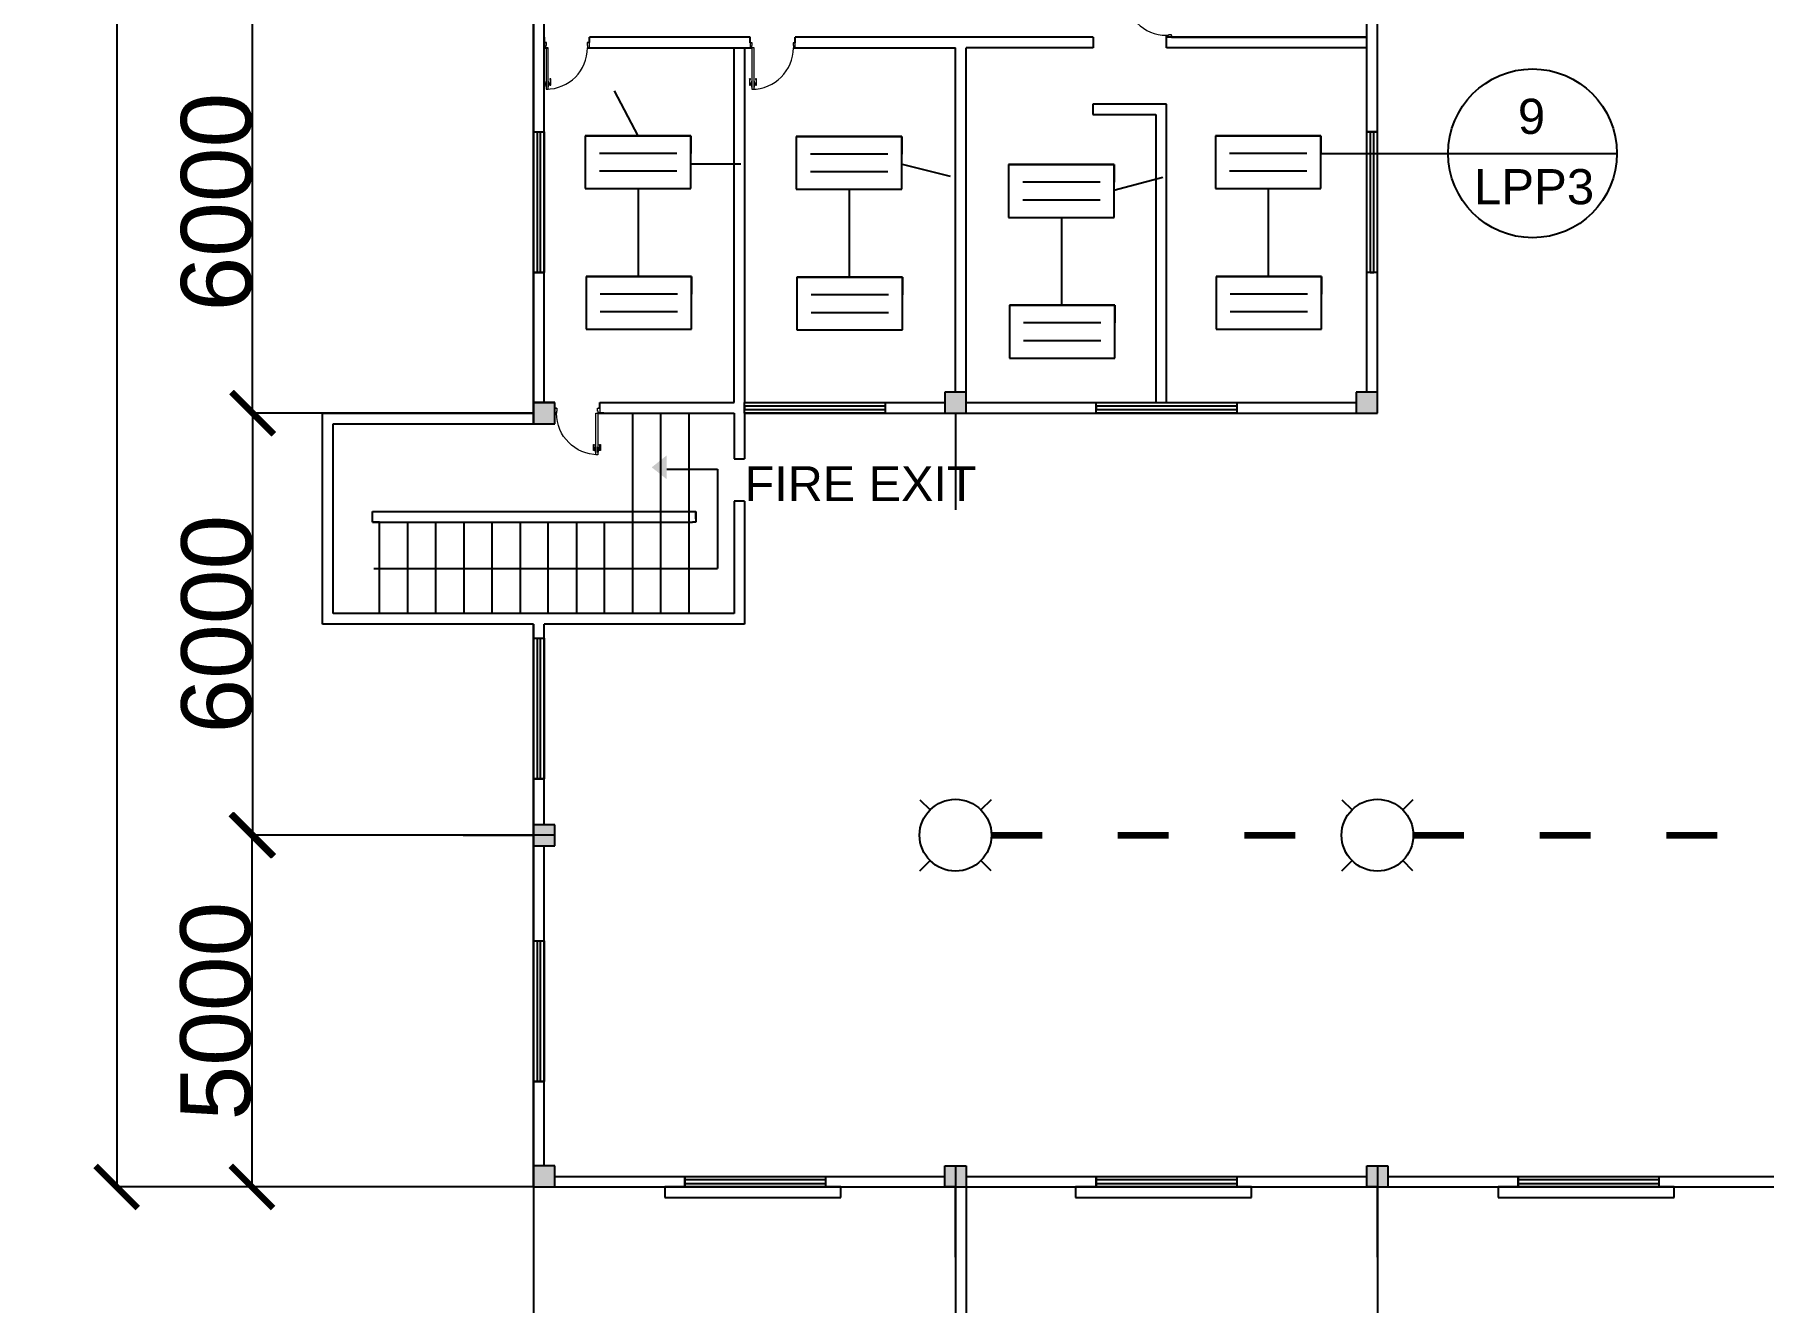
# Model space of a CAD drawing. Header units: millimetres. Extents: x 3339 to 2017737, y 4955 to 2748989.
# Drawn here: x 1443037 to 1467623, y 1661508 to 1679530 of the extents above; entities that cross this region are included whole.
import ezdxf

# ---------------------------------------------------------------- set-up
doc = ezdxf.new("R2010")
doc.units = ezdxf.units.MM
doc.header["$LTSCALE"] = 30
doc.linetypes.add('ACAD_ISO03W100', pattern=[30, 12, -18])
doc.layers.add('A-DETL-GENF', color=92, linetype='Continuous', lineweight=13)
doc.layers.add('A-DOOR', color=31, linetype='Continuous', lineweight=13)
doc.styles.get("Standard").update_dxf_attribs({"font": 'arial.ttf'})
doc.dimstyles.new('ISO-25', dxfattribs={"dimtxt": 1000, "dimasz": 600, "dimexe": 1.25, "dimexo": 0.625, "dimtad": 1, "dimtxsty": 'Standard', "dimblk": 'ARCHTICK', "dimcen": 2.5, "dimclrd": 4, "dimadec": 0, "dimazin": 0, "dimtfac": 1, "dimtmove": 0, "dimatfit": 3, "dimfxl": 1, "dimarcsym": 0})

# ---------------------------------------------------------------- blocks, each defined once
blk = doc.blocks.new('D4')
at = {"layer": 'A-DETL-GENF'}
for p, q in [((-1072, -29), (-1072, -112)), ((-1052, -29), (-1072, -29)), ((-1060, -41), (-1072, -30)), ((-1072, -112), (-1060, -112)), ((-1059, -112), (-1072, -112)), ((-1072, -112), (-1072, -150)), ((-1072, -150), (-1059, -150)), ((-1060, -112), (-1060, -41)), ((-1060, -41), (-1052, -41)), ((-1059, -150), (-1059, -112)), ((-1059, -115), (-1059, -147)), ((-1027, -115), (-1059, -115)), ((-1059, -147), (-1027, -147)), ((-1052, -41), (-1052, -29)), ((-1021, -74), (-1027, -80)), ((-1027, -80), (-1027, -182)), ((-1027, -147), (-1027, -115)), ((-1027, -182), (-1021, -188)), ((-1021, -188), (-1021, -74)), ((-974, -80), (-981, -74)), ((-981, -74), (-981, -188)), ((-981, -188), (-974, -182)), ((-974, -182), (-974, -80)), ((-943, -115), (-974, -115)), ((-974, -115), (-974, -147)), ((-974, -147), (-943, -147)), ((-930, -29), (-949, -29)), ((-949, -29), (-949, -41)), ((-949, -41), (-941, -41)), ((-943, -112), (-943, -150)), ((-930, -112), (-943, -112)), ((-943, -147), (-943, -115)), ((-943, -150), (-930, -150)), ((-941, -41), (-930, -30)), ((-941, -41), (-941, -112)), ((-941, -112), (-930, -112)), ((-930, -112), (-930, -29)), ((-930, -150), (-930, -112))]:
    blk.add_line(p, q, dxfattribs=at)
at = {"layer": 'A-DOOR', "lineweight": 18}
for p, q in [((-1059, 683), (-1024, 683)), ((-1014, 683), (-1059, 683)), ((-1059, 683), (-1059, 583)), ((-1014, 626), (-1014, 683)), ((-169, 683), (-214, 683)), ((-214, 683), (-214, 626)), ((-204, 683), (-169, 683)), ((-169, 583), (-169, 683)), ((-1059, 583), (-1024, 583)), ((-1024, 583), (-1024, 626)), ((-1024, 626), (-1014, 626)), ((-981, 583), (-1021, 583)), ((-1021, 583), (-1021, -231)), ((-981, -231), (-981, 583)), ((-214, 626), (-204, 626)), ((-204, 626), (-204, 583)), ((-204, 583), (-169, 583)), ((-1021, -231), (-981, -231))]:
    blk.add_line(p, q, dxfattribs=at)
at = {"layer": 'A-DOOR'}
blk.add_arc((-1021, 583), 814, 270, 0, dxfattribs=at)
blk = doc.blocks.new('_ArchTick')
at = {"color": 0, "linetype": 'ByBlock', "const_width": 0.15}
blk.add_lwpolyline([(-0.5, -0.5), (0.5, 0.5)], dxfattribs=at)
blk = doc.blocks.new('*D379')
at = {"color": 0, "lineweight": -2, "transparency": 16777216}
for p, q in [((1450133, 1732949), (1444204, 1732949)), ((1450133, 1663149), (1444204, 1663149))]:
    blk.add_line(p, q, dxfattribs=at)
at = {"color": 4, "lineweight": -2, "transparency": 16777216}
blk.add_line((1444205, 1732949), (1444205, 1663149), dxfattribs=at)
at = {"layer": 'Defpoints', "color": 0, "transparency": 16777216}
for p in [(1450134, 1732949), (1444205, 1663149), (1450134, 1663149)]:
    blk.add_point(p, dxfattribs=at)
at = {"color": 4, "lineweight": -2, "transparency": 16777216, "xscale": 600, "yscale": 600, "zscale": 600}
for p, rotation in [((1444205, 1732949), 90), ((1444205, 1663149), 270)]:
    blk.add_blockref('_ArchTick', p, dxfattribs=dict(at, rotation=rotation))
at = {"color": 0, "transparency": 16777216, "insert": (1443694, 1698049), "char_height": 1000, "attachment_point": 5, "rotation": 90}
blk.add_mtext('69800', dxfattribs=at)
blk = doc.blocks.new('*D391')
at = {"color": 0, "lineweight": -2, "transparency": 16777216}
for p, q in [((1456284, 1663298), (1456284, 1657823)), ((1450134, 1663148), (1450134, 1657823))]:
    blk.add_line(p, q, dxfattribs=at)
at = {"color": 4, "lineweight": -2, "transparency": 16777216}
blk.add_line((1450134, 1657824), (1456284, 1657824), dxfattribs=at)
at = {"layer": 'Defpoints', "color": 0, "transparency": 16777216}
for p in [(1456284, 1663299), (1450134, 1663149), (1456284, 1657824)]:
    blk.add_point(p, dxfattribs=at)
at = {"color": 4, "lineweight": -2, "transparency": 16777216, "xscale": 600, "yscale": 600, "zscale": 600, "rotation": 180}
blk.add_blockref('_ArchTick', (1450134, 1657824), dxfattribs=at)
at = {"color": 4, "lineweight": -2, "transparency": 16777216, "xscale": 600, "yscale": 600, "zscale": 600}
blk.add_blockref('_ArchTick', (1456284, 1657824), dxfattribs=at)
at = {"color": 0, "transparency": 16777216, "insert": (1453209, 1658335), "char_height": 1000, "attachment_point": 5}
blk.add_mtext('6150', dxfattribs=at)
blk = doc.blocks.new('*D392')
at = {"color": 0, "lineweight": -2, "transparency": 16777216}
for p, q in [((1456134, 1662148), (1456134, 1657823)), ((1462134, 1662148), (1462134, 1657823))]:
    blk.add_line(p, q, dxfattribs=at)
at = {"color": 4, "lineweight": -2, "transparency": 16777216}
blk.add_line((1462134, 1657824), (1456134, 1657824), dxfattribs=at)
at = {"layer": 'Defpoints', "color": 0, "transparency": 16777216}
for p in [(1456134, 1662149), (1462134, 1662149), (1456134, 1657824)]:
    blk.add_point(p, dxfattribs=at)
at = {"color": 4, "lineweight": -2, "transparency": 16777216, "xscale": 600, "yscale": 600, "zscale": 600, "rotation": 180}
blk.add_blockref('_ArchTick', (1456134, 1657824), dxfattribs=at)
at = {"color": 4, "lineweight": -2, "transparency": 16777216, "xscale": 600, "yscale": 600, "zscale": 600}
blk.add_blockref('_ArchTick', (1462134, 1657824), dxfattribs=at)
at = {"color": 0, "transparency": 16777216, "insert": (1459134, 1658335), "char_height": 1000, "attachment_point": 5}
blk.add_mtext('6000', dxfattribs=at)
blk = doc.blocks.new('*D393')
at = {"color": 0, "lineweight": -2, "transparency": 16777216}
for p, q in [((1462134, 1662148), (1462134, 1657823)), ((1468134, 1662148), (1468134, 1657823))]:
    blk.add_line(p, q, dxfattribs=at)
at = {"color": 4, "lineweight": -2, "transparency": 16777216}
blk.add_line((1468134, 1657824), (1462134, 1657824), dxfattribs=at)
at = {"layer": 'Defpoints', "color": 0, "transparency": 16777216}
for p in [(1462134, 1662149), (1468134, 1662149), (1462134, 1657824)]:
    blk.add_point(p, dxfattribs=at)
at = {"color": 4, "lineweight": -2, "transparency": 16777216, "xscale": 600, "yscale": 600, "zscale": 600, "rotation": 180}
blk.add_blockref('_ArchTick', (1462134, 1657824), dxfattribs=at)
at = {"color": 4, "lineweight": -2, "transparency": 16777216, "xscale": 600, "yscale": 600, "zscale": 600}
blk.add_blockref('_ArchTick', (1468134, 1657824), dxfattribs=at)
at = {"color": 0, "transparency": 16777216, "insert": (1465134, 1658335), "char_height": 1000, "attachment_point": 5}
blk.add_mtext('6000', dxfattribs=at)
blk = doc.blocks.new('*D410')
at = {"color": 0, "lineweight": -2, "transparency": 16777216}
for p, q in [((1446087, 1680149), (1446139, 1680149)), ((1447133, 1674149), (1446136, 1674149))]:
    blk.add_line(p, q, dxfattribs=at)
at = {"color": 4, "lineweight": -2, "transparency": 16777216}
blk.add_line((1446137, 1674149), (1446137, 1680149), dxfattribs=at)
at = {"layer": 'Defpoints', "color": 0, "transparency": 16777216}
for p in [(1446086, 1680149), (1446137, 1680149), (1447134, 1674149)]:
    blk.add_point(p, dxfattribs=at)
at = {"color": 4, "lineweight": -2, "transparency": 16777216, "xscale": 600, "yscale": 600, "zscale": 600}
for p, rotation in [((1446137, 1680149), 90), ((1446137, 1674149), 270)]:
    blk.add_blockref('_ArchTick', p, dxfattribs=dict(at, rotation=rotation))
at = {"color": 0, "transparency": 16777216, "insert": (1445626, 1677149), "char_height": 1000, "attachment_point": 5, "rotation": 90}
blk.add_mtext('6000', dxfattribs=at)
blk = doc.blocks.new('*D411')
at = {"color": 0, "lineweight": -2, "transparency": 16777216}
for p, q in [((1449133, 1674149), (1446140, 1674149)), ((1449133, 1668149), (1446140, 1668149))]:
    blk.add_line(p, q, dxfattribs=at)
at = {"color": 4, "lineweight": -2, "transparency": 16777216}
blk.add_line((1446141, 1668149), (1446141, 1674149), dxfattribs=at)
at = {"layer": 'Defpoints', "color": 0, "transparency": 16777216}
for p in [(1446141, 1674149), (1449134, 1674149), (1449134, 1668149)]:
    blk.add_point(p, dxfattribs=at)
at = {"color": 4, "lineweight": -2, "transparency": 16777216, "xscale": 600, "yscale": 600, "zscale": 600}
for p, rotation in [((1446141, 1674149), 90), ((1446141, 1668149), 270)]:
    blk.add_blockref('_ArchTick', p, dxfattribs=dict(at, rotation=rotation))
at = {"color": 0, "transparency": 16777216, "insert": (1445630, 1671149), "char_height": 1000, "attachment_point": 5, "rotation": 90}
blk.add_mtext('6000', dxfattribs=at)
blk = doc.blocks.new('*D412')
at = {"color": 0, "lineweight": -2, "transparency": 16777216}
for p, q in [((1450133, 1668149), (1446126, 1668149)), ((1450133, 1663149), (1446126, 1663149))]:
    blk.add_line(p, q, dxfattribs=at)
at = {"color": 4, "lineweight": -2, "transparency": 16777216}
blk.add_line((1446128, 1668149), (1446128, 1663149), dxfattribs=at)
at = {"layer": 'Defpoints', "color": 0, "transparency": 16777216}
for p in [(1450134, 1668149), (1446128, 1663149), (1450134, 1663149)]:
    blk.add_point(p, dxfattribs=at)
at = {"color": 4, "lineweight": -2, "transparency": 16777216, "xscale": 600, "yscale": 600, "zscale": 600}
for p, rotation in [((1446128, 1668149), 90), ((1446128, 1663149), 270)]:
    blk.add_blockref('_ArchTick', p, dxfattribs=dict(at, rotation=rotation))
at = {"color": 0, "transparency": 16777216, "insert": (1445616, 1665649), "char_height": 1000, "attachment_point": 5, "rotation": 90}
blk.add_mtext('5000', dxfattribs=at)

msp = doc.modelspace()

# ---------------------------------------------------------------- hatches: boundary and pattern name
at = {"true_color": 0xf8d731}
h = msp.add_hatch(color=40, dxfattribs=at)
h.dxf.hatch_style = 1
h.paths.add_polyline_path([(1450434.084, 1692298.947), (1450134.084, 1692298.947), (1450134.084, 1692148.947), (1450134.084, 1691998.947), (1450434.084, 1691998.947)])
h.paths.add_polyline_path([(1450434.084, 1686298.947), (1450134.084, 1686298.947), (1450134.084, 1686148.947), (1450134.084, 1685998.947), (1450434.084, 1685998.947)])
h.paths.add_polyline_path([(1450434.084, 1680298.947), (1450134.084, 1680298.947), (1450134.084, 1680148.947), (1450134.084, 1679998.947), (1450434.084, 1679998.947)])
h.paths.add_polyline_path([(1450433.31, 1674219.524), (1450434.084, 1674298.947), (1450134.084, 1674298.947), (1450134.084, 1674148.947), (1450134.084, 1673998.947), (1450434.084, 1673998.947), (1450434.084, 1674147.183), (1450433.31, 1674147.183)])
h.paths.add_polyline_path([(1456284.084, 1674448.947), (1455984.084, 1674448.947), (1455984.084, 1674148.947), (1456284.084, 1674148.947)])
h.paths.add_polyline_path([(1462134.084, 1674448.947), (1461834.084, 1674448.947), (1461834.084, 1674148.947), (1462134.084, 1674148.947)])
h.paths.add_polyline_path([(1462131.875, 1686299.241), (1461831.875, 1686299.241), (1461831.875, 1685999.241), (1462131.875, 1685999.241)])
h.paths.add_polyline_path([(1462131.875, 1692299.241), (1461831.875, 1692299.241), (1461831.875, 1692149.241), (1461831.875, 1691999.241), (1462131.875, 1691999.241)])
h.paths.add_polyline_path([(1450434.084, 1668298.947), (1450134.084, 1668298.947), (1450134.084, 1668148.947), (1450134.084, 1667998.947), (1450434.084, 1667998.947)])
h = msp.add_hatch(color=40, dxfattribs=at)
h.dxf.hatch_style = 1
h.paths.add_polyline_path([(1540134.084, 1663448.947), (1539984.084, 1663448.947), (1539834.084, 1663448.947), (1539834.084, 1663298.947), (1539834.084, 1663148.947), (1540134.084, 1663148.947)])
h.paths.add_polyline_path([(1534284.084, 1663448.947), (1534134.084, 1663448.947), (1533984.084, 1663448.947), (1533984.084, 1663298.947), (1533984.084, 1663148.947), (1534284.084, 1663148.947)])
h.paths.add_polyline_path([(1531284.084, 1663448.947), (1531134.084, 1663448.947), (1530984.084, 1663448.947), (1530984.084, 1663298.947), (1530984.084, 1663148.947), (1531284.084, 1663148.947)])
h.paths.add_polyline_path([(1525284.084, 1663448.947), (1525134.084, 1663448.947), (1524984.084, 1663448.947), (1524984.084, 1663298.947), (1524984.084, 1663148.947), (1525284.084, 1663148.947)])
h.paths.add_polyline_path([(1519284.084, 1663448.947), (1519134.084, 1663448.947), (1518984.084, 1663448.947), (1518984.084, 1663298.947), (1518984.084, 1663148.947), (1519284.084, 1663148.947)])
h.paths.add_polyline_path([(1513284.084, 1663448.947), (1513134.084, 1663448.947), (1512984.084, 1663448.947), (1512984.084, 1663298.947), (1512984.084, 1663148.947), (1513284.084, 1663148.947)])
h.paths.add_polyline_path([(1507284.084, 1663448.947), (1507134.084, 1663448.947), (1506984.084, 1663448.947), (1506984.084, 1663298.947), (1506984.084, 1663148.947), (1507284.084, 1663148.947)])
h.paths.add_polyline_path([(1504284.084, 1663448.947), (1504134.084, 1663448.947), (1503984.084, 1663448.947), (1503984.084, 1663298.947), (1503984.084, 1663148.947), (1504284.084, 1663148.947)])
h.paths.add_polyline_path([(1498434.084, 1663448.947), (1498284.084, 1663448.947), (1498134.084, 1663448.947), (1498134.084, 1663148.947), (1498434.084, 1663148.947)])
h.paths.add_polyline_path([(1498434.084, 1666298.947), (1498284.084, 1666298.947), (1498134.084, 1666298.947), (1498134.084, 1665998.947), (1498434.084, 1665998.947)])
h.paths.add_polyline_path([(1498434.084, 1672298.947), (1498284.084, 1672298.947), (1498134.084, 1672298.947), (1498134.084, 1672148.947), (1498134.084, 1671998.947), (1498434.084, 1671998.947)])
h.paths.add_polyline_path([(1498434.084, 1678298.947), (1498284.084, 1678298.947), (1498134.084, 1678298.947), (1498134.084, 1677998.947), (1498434.084, 1677998.947)])
h.paths.add_polyline_path([(1494134.084, 1674298.947), (1493988.192, 1674298.947), (1493838.192, 1674298.947), (1493838.192, 1674148.947), (1493838.192, 1673998.947), (1494134.084, 1673998.947)])
h.paths.add_polyline_path([(1494134.084, 1668148.947), (1494134.084, 1668299.806), (1493838.192, 1668299.806), (1493838.192, 1668149.806), (1493838.192, 1667999.806), (1494134.084, 1667999.806)])
h.paths.add_polyline_path([(1494134.084, 1663448.947), (1493834.084, 1663448.947), (1493834.084, 1663148.947), (1494134.084, 1663148.947)])
h.paths.add_polyline_path([(1540134.084, 1666298.947), (1539984.084, 1666298.947), (1539834.084, 1666298.947), (1539834.084, 1666148.947), (1539834.084, 1665998.947), (1540134.084, 1665998.947)])
h.paths.add_polyline_path([(1540134.084, 1672298.947), (1539984.084, 1672298.947), (1539834.084, 1672298.947), (1539834.084, 1672148.947), (1539834.084, 1671998.947), (1540134.084, 1671998.947)])
h.paths.add_polyline_path([(1540134.084, 1678298.947), (1539984.084, 1678298.947), (1539834.084, 1678298.947), (1539834.084, 1678148.947), (1539834.084, 1677998.947), (1540134.084, 1677998.947)])
h.paths.add_polyline_path([(1487284.084, 1663448.947), (1486984.084, 1663448.947), (1486984.084, 1663148.947), (1487134.084, 1663148.947), (1487284.084, 1663148.947)])
h.paths.add_polyline_path([(1480284.084, 1663448.947), (1479984.084, 1663448.947), (1479984.084, 1663148.947), (1480134.084, 1663148.947), (1480284.084, 1663148.947)])
h.paths.add_polyline_path([(1474284.084, 1663448.947), (1473984.084, 1663448.947), (1473984.084, 1663148.947), (1474134.084, 1663148.947), (1474284.084, 1663148.947)])
h.paths.add_polyline_path([(1468284.084, 1663448.947), (1467984.084, 1663448.947), (1467984.084, 1663148.947), (1468134.084, 1663148.947), (1468284.084, 1663148.947)])
h.paths.add_polyline_path([(1498434.084, 1684298.947), (1498284.084, 1684298.947), (1498134.084, 1684298.947), (1498134.084, 1684148.947), (1498134.084, 1683998.947), (1498434.084, 1683998.947)])
h.paths.add_polyline_path([(1494134.084, 1680298.947), (1493988.192, 1680298.947), (1493838.192, 1680298.947), (1493838.192, 1680148.947), (1493838.192, 1679998.947), (1494134.084, 1679998.947)])
h.paths.add_polyline_path([(1494134.084, 1686298.947), (1493988.192, 1686298.947), (1493838.192, 1686298.947), (1493838.192, 1686148.947), (1493838.192, 1685998.947), (1494134.084, 1685998.947)])
h.paths.add_polyline_path([(1450434.084, 1663448.947), (1450134.084, 1663448.947), (1450134.084, 1663148.947), (1450434.084, 1663148.947)])
h.paths.add_polyline_path([(1456284.084, 1663448.947), (1455984.084, 1663448.947), (1455984.084, 1663148.947), (1456134.084, 1663148.947), (1456284.084, 1663148.947)])
h.paths.add_polyline_path([(1462284.084, 1663448.947), (1461984.084, 1663448.947), (1461984.084, 1663148.947), (1462134.084, 1663148.947), (1462284.084, 1663148.947)])
at = {"true_color": 0xcd2027}
h = msp.add_hatch(color=242, dxfattribs=at)
h.dxf.hatch_style = 1
h.paths.add_polyline_path([(1451862.793, 1673379.168), (1451814.221, 1673379.168), (1452027.935, 1673549.168), (1452027.935, 1673379.168)])
h.paths.add_polyline_path([(1451814.221, 1673379.168), (1451862.793, 1673379.168), (1452027.935, 1673379.168), (1452027.935, 1673209.168)])

# ---------------------------------------------------------------- linework, layer by layer
for p, q in [((1450134.084, 1698298.947), (1450134.084, 1673998.947)), ((1450134.084, 1698298.947), (1450134.084, 1673998.947)), ((1462134.084, 1674148.947), (1462134.084, 1692148.947)), ((1450134.084, 1674148.947), (1450134.084, 1680148.947)), ((1450134.084, 1673998.947), (1450134.084, 1680148.947)), ((1450284.084, 1674298.947), (1450284.084, 1679998.947)), ((1461984.084, 1674448.947), (1461984.084, 1679999.241)), ((1462131.875, 1679999.241), (1462131.875, 1678149.241)), ((1450284.084, 1679493.348), (1450284.084, 1679343.348)), ((1453212.261, 1679493.348), (1450927.915, 1679493.348)), ((1450927.915, 1679415.688), (1450927.915, 1679493.348)), ((1453212.261, 1679415.128), (1453212.261, 1679493.348)), ((1456284.084, 1679493.348), (1453856.092, 1679493.348)), ((1453856.092, 1679415.128), (1453856.092, 1679493.348)), ((1458091.802, 1679493.348), (1456284.084, 1679493.348)), ((1458091.802, 1679493.348), (1458091.802, 1679343.348)), ((1461984.084, 1679493.348), (1459132.7, 1679493.348)), ((1459134.084, 1679343.348), (1459134.084, 1679518.667)), ((1459205.04, 1679493.348), (1461984.084, 1679493.348)), ((1450284.084, 1679343.348), (1450340.509, 1679343.348)), ((1450900.425, 1679343.348), (1453237.58, 1679343.348)), ((1452984.084, 1674298.947), (1452984.084, 1679343.348)), ((1452984.084, 1679343.348), (1453134.084, 1679343.348)), ((1453134.084, 1679343.348), (1453134.084, 1674298.947)), ((1453830.773, 1679343.348), (1456134.084, 1679343.348)), ((1456134.084, 1674448.947), (1456134.084, 1679343.348)), ((1456284.084, 1674448.947), (1456284.084, 1679343.348)), ((1458091.802, 1679343.348), (1456284.084, 1679343.348)), ((1461984.084, 1679343.348), (1459134.084, 1679343.348)), ((1459134.084, 1678543.348), (1458085.017, 1678543.348)), ((1458085.017, 1678543.348), (1458085.017, 1678393.348)), ((1459134.084, 1674298.947), (1459134.084, 1678543.348)), ((1458085.017, 1678393.348), (1458984.084, 1678393.348)), ((1458984.084, 1678393.348), (1458984.084, 1674298.947)), ((1450134.084, 1676148.947), (1450134.084, 1678148.947)), ((1451369.603, 1678092.153), (1450869.603, 1678092.153)), ((1450869.603, 1678092.153), (1450869.603, 1677342.153)), ((1450869.603, 1678092.153), (1451069.603, 1678092.153)), ((1450869.603, 1678092.153), (1452369.603, 1678092.153)), ((1452369.603, 1678092.153), (1451369.603, 1678092.153)), ((1452369.603, 1678092.153), (1452169.603, 1678092.153)), ((1452369.603, 1677342.153), (1452369.603, 1678092.153)), ((1452369.603, 1678092.153), (1452369.603, 1677842.153)), ((1454369.603, 1678082.153), (1453869.603, 1678082.153)), ((1453869.603, 1678082.153), (1453869.603, 1677332.153)), ((1453869.603, 1678082.153), (1454069.603, 1678082.153)), ((1453869.603, 1678082.153), (1455369.603, 1678082.153)), ((1455369.603, 1678082.153), (1454369.603, 1678082.153)), ((1455369.603, 1678082.153), (1455169.603, 1678082.153)), ((1455369.603, 1677332.153), (1455369.603, 1678082.153)), ((1455369.603, 1678082.153), (1455369.603, 1677832.153)), ((1460329.603, 1678092.153), (1459829.603, 1678092.153)), ((1459829.603, 1678092.153), (1459829.603, 1677342.153)), ((1459829.603, 1678092.153), (1460029.603, 1678092.153)), ((1459829.603, 1678092.153), (1461329.603, 1678092.153)), ((1461329.603, 1678092.153), (1460329.603, 1678092.153)), ((1461329.603, 1678092.153), (1461129.603, 1678092.153)), ((1461329.603, 1677342.153), (1461329.603, 1678092.153)), ((1461329.603, 1678092.153), (1461329.603, 1677842.153)), ((1462131.875, 1678149.241), (1461981.875, 1678149.241)), ((1450869.603, 1677842.153), (1450869.603, 1677592.153)), ((1452169.603, 1677842.153), (1451069.603, 1677842.153)), ((1453869.603, 1677832.153), (1453869.603, 1677582.153)), ((1455169.603, 1677832.153), (1454069.603, 1677832.153)), ((1459829.603, 1677842.153), (1459829.603, 1677592.153)), ((1461129.603, 1677842.153), (1460029.603, 1677842.153)), ((1463140.21, 1677842.153), (1464340.21, 1677842.153)), ((1464340.21, 1677842.153), (1465540.21, 1677842.153)), ((1451069.603, 1677592.153), (1452169.603, 1677592.153)), ((1454069.603, 1677582.153), (1455169.603, 1677582.153)), ((1457389.603, 1677682.153), (1456889.603, 1677682.153)), ((1456889.603, 1677682.153), (1456889.603, 1676932.153)), ((1456889.603, 1677682.153), (1457089.603, 1677682.153)), ((1456889.603, 1677682.153), (1458389.603, 1677682.153)), ((1458389.603, 1677682.153), (1457389.603, 1677682.153)), ((1458389.603, 1677682.153), (1458189.603, 1677682.153)), ((1458389.603, 1676932.153), (1458389.603, 1677682.153)), ((1458389.603, 1677682.153), (1458389.603, 1677432.153)), ((1460029.603, 1677592.153), (1461129.603, 1677592.153)), ((1450869.603, 1677342.153), (1452369.603, 1677342.153)), ((1453869.603, 1677332.153), (1455369.603, 1677332.153)), ((1456889.603, 1677432.153), (1456889.603, 1677182.153)), ((1458189.603, 1677432.153), (1457089.603, 1677432.153)), ((1459829.603, 1677342.153), (1461329.603, 1677342.153)), ((1457089.603, 1677182.153), (1458189.603, 1677182.153)), ((1456889.603, 1676932.153), (1458389.603, 1676932.153)), ((1450134.084, 1674148.947), (1450134.084, 1676148.947)), ((1450134.084, 1674148.947), (1450134.084, 1676148.947)), ((1450134.084, 1676148.947), (1450284.084, 1676148.947)), ((1451379.603, 1676092.153), (1450879.603, 1676092.153)), ((1450879.603, 1676092.153), (1450879.603, 1675342.153)), ((1450879.603, 1676092.153), (1451079.603, 1676092.153)), ((1450879.603, 1676092.153), (1452379.603, 1676092.153)), ((1452379.603, 1676092.153), (1451379.603, 1676092.153)), ((1452379.603, 1676092.153), (1452179.603, 1676092.153)), ((1452379.603, 1675342.153), (1452379.603, 1676092.153)), ((1452379.603, 1676092.153), (1452379.603, 1675842.153)), ((1454379.603, 1676082.153), (1453879.603, 1676082.153)), ((1453879.603, 1676082.153), (1453879.603, 1675332.153)), ((1453879.603, 1676082.153), (1454079.603, 1676082.153)), ((1453879.603, 1676082.153), (1455379.603, 1676082.153)), ((1455379.603, 1676082.153), (1454379.603, 1676082.153)), ((1455379.603, 1676082.153), (1455179.603, 1676082.153)), ((1455379.603, 1675332.153), (1455379.603, 1676082.153)), ((1455379.603, 1676082.153), (1455379.603, 1675832.153)), ((1460339.603, 1676092.153), (1459839.603, 1676092.153)), ((1459839.603, 1676092.153), (1459839.603, 1675342.153)), ((1459839.603, 1676092.153), (1460039.603, 1676092.153)), ((1459839.603, 1676092.153), (1461339.603, 1676092.153)), ((1461339.603, 1676092.153), (1460339.603, 1676092.153)), ((1461339.603, 1676092.153), (1461139.603, 1676092.153)), ((1461339.603, 1675342.153), (1461339.603, 1676092.153)), ((1461339.603, 1676092.153), (1461339.603, 1675842.153)), ((1450879.603, 1675842.153), (1450879.603, 1675592.153)), ((1452179.603, 1675842.153), (1451079.603, 1675842.153)), ((1453879.603, 1675832.153), (1453879.603, 1675582.153)), ((1455179.603, 1675832.153), (1454079.603, 1675832.153)), ((1459839.603, 1675842.153), (1459839.603, 1675592.153)), ((1461139.603, 1675842.153), (1460039.603, 1675842.153)), ((1451079.603, 1675592.153), (1452179.603, 1675592.153)), ((1454079.603, 1675582.153), (1455179.603, 1675582.153)), ((1457399.603, 1675682.153), (1456899.603, 1675682.153)), ((1456899.603, 1675682.153), (1456899.603, 1674932.153)), ((1456899.603, 1675682.153), (1457099.603, 1675682.153)), ((1456899.603, 1675682.153), (1458399.603, 1675682.153)), ((1458399.603, 1675682.153), (1457399.603, 1675682.153)), ((1458399.603, 1675682.153), (1458199.603, 1675682.153)), ((1458399.603, 1674932.153), (1458399.603, 1675682.153)), ((1458399.603, 1675682.153), (1458399.603, 1675432.153)), ((1460039.603, 1675592.153), (1461139.603, 1675592.153)), ((1450879.603, 1675342.153), (1452379.603, 1675342.153)), ((1453879.603, 1675332.153), (1455379.603, 1675332.153)), ((1456899.603, 1675432.153), (1456899.603, 1675182.153)), ((1458199.603, 1675432.153), (1457099.603, 1675432.153)), ((1459839.603, 1675342.153), (1461339.603, 1675342.153)), ((1457099.603, 1675182.153), (1458199.603, 1675182.153)), ((1456899.603, 1674932.153), (1458399.603, 1674932.153)), ((1456284.084, 1674448.947), (1455984.084, 1674448.947)), ((1455984.084, 1674448.947), (1455984.084, 1674148.947)), ((1456284.084, 1674148.947), (1456284.084, 1674448.947)), ((1462134.084, 1674448.947), (1461834.084, 1674448.947)), ((1461834.084, 1674448.947), (1461834.084, 1674148.947)), ((1462134.084, 1674148.947), (1462134.084, 1674448.947)), ((1447134.084, 1671148.947), (1447134.084, 1674148.947)), ((1447134.084, 1674148.947), (1449134.084, 1674148.947)), ((1450134.084, 1674148.947), (1449134.084, 1674148.947)), ((1449134.084, 1674148.947), (1450134.084, 1674148.947)), ((1450434.084, 1674298.947), (1450134.084, 1674298.947)), ((1450134.084, 1674298.947), (1450134.084, 1673998.947)), ((1450134.084, 1674298.947), (1450434.084, 1674298.947)), ((1450134.084, 1673998.947), (1450134.084, 1674148.947)), ((1450134.084, 1673998.947), (1450134.084, 1674148.947)), ((1450134.084, 1674148.947), (1450134.084, 1673998.947)), ((1450433.31, 1674148.947), (1450458.629, 1674148.947)), ((1450458.629, 1674148.947), (1450433.31, 1674148.947)), ((1450433.31, 1674148.947), (1450458.629, 1674148.947)), ((1450434.084, 1673998.947), (1450434.084, 1674298.947)), ((1451051.822, 1674148.947), (1451134.084, 1674148.947)), ((1451134.084, 1674148.947), (1451051.822, 1674148.947)), ((1451051.822, 1674148.947), (1452984.084, 1674148.947)), ((1451077.141, 1674298.947), (1452984.084, 1674298.947)), ((1451077.141, 1674219.524), (1451077.141, 1674298.947)), ((1451134.084, 1674298.947), (1452984.084, 1674298.947)), ((1451134.084, 1674148.947), (1452984.084, 1674148.947)), ((1452984.084, 1674148.947), (1452984.084, 1673498.947)), ((1452984.084, 1674148.947), (1452984.084, 1673648.947)), ((1453134.084, 1674298.947), (1455984.084, 1674298.947)), ((1453134.084, 1674148.947), (1462134.084, 1674148.947)), ((1453134.084, 1674148.947), (1453134.084, 1673498.947)), ((1456134.084, 1674148.947), (1456284.084, 1674148.947)), ((1456134.084, 1674148.947), (1456134.084, 1672775.341)), ((1456284.084, 1674298.947), (1458984.084, 1674298.947)), ((1456284.084, 1674148.947), (1458134.084, 1674148.947)), ((1458134.084, 1674148.947), (1458134.084, 1674298.947)), ((1459134.084, 1674298.947), (1461834.084, 1674298.947)), ((1462134.084, 1674148.947), (1462134.084, 1674298.947)), ((1447284.084, 1671298.947), (1447284.084, 1673998.947)), ((1447284.084, 1673998.947), (1449134.084, 1673998.947)), ((1449134.084, 1673998.947), (1450134.084, 1673998.947)), ((1450134.084, 1673998.947), (1450434.084, 1673998.947)), ((1452984.084, 1673648.947), (1452984.084, 1673498.947)), ((1452984.084, 1673498.947), (1453134.084, 1673498.947)), ((1452984.084, 1672898.947), (1452984.084, 1671298.947)), ((1453134.084, 1672898.947), (1452984.084, 1672898.947)), ((1453134.084, 1672898.947), (1453134.084, 1671148.947)), ((1450134.084, 1671148.947), (1447134.084, 1671148.947)), ((1452984.084, 1671298.947), (1447284.084, 1671298.947)), ((1450134.084, 1671148.947), (1450134.084, 1663148.947)), ((1450134.084, 1671148.947), (1450134.084, 1668148.947)), ((1450134.084, 1668148.947), (1450134.084, 1671148.947)), ((1450134.084, 1668298.947), (1450134.084, 1671148.947)), ((1450284.084, 1668298.947), (1450284.084, 1671148.947)), ((1453134.084, 1671148.947), (1450284.084, 1671148.947)), ((1450134.084, 1668148.947), (1450134.084, 1668948.947)), ((1450134.084, 1668948.947), (1450284.084, 1668948.947)), ((1455628.774, 1668654.257), (1455773.03, 1668510)), ((1456639.393, 1668654.257), (1456495.137, 1668510)), ((1461628.774, 1668654.257), (1461773.03, 1668510)), ((1462639.393, 1668654.257), (1462495.137, 1668510)), ((1450434.084, 1668298.947), (1450134.084, 1668298.947)), ((1450434.084, 1667998.947), (1450434.084, 1668298.947)), ((1450134.084, 1668148.947), (1449134.084, 1668148.947)), ((1449134.084, 1668148.947), (1450134.084, 1668148.947)), ((1450134.084, 1663148.947), (1450134.084, 1668148.947)), ((1450134.084, 1668148.947), (1450134.084, 1667998.947)), ((1450434.084, 1668148.947), (1450134.084, 1668148.947)), ((1450134.084, 1667998.947), (1450434.084, 1667998.947)), ((1450284.084, 1663448.947), (1450284.084, 1667998.947)), ((1455628.774, 1667643.637), (1455773.03, 1667787.893)), ((1456639.393, 1667643.637), (1456495.137, 1667787.893)), ((1461628.774, 1667643.637), (1461773.03, 1667787.893)), ((1462639.393, 1667643.637), (1462495.137, 1667787.893)), ((1450134.084, 1663148.947), (1450134.084, 1664648.947)), ((1450134.084, 1664648.947), (1450284.084, 1664648.947)), ((1450434.084, 1663448.947), (1450134.084, 1663448.947)), ((1450434.084, 1663148.947), (1450434.084, 1663448.947)), ((1450434.084, 1663298.947), (1455984.084, 1663298.947)), ((1450434.084, 1663298.947), (1452284.084, 1663298.947)), ((1452284.084, 1663298.947), (1452284.084, 1663148.947)), ((1455984.084, 1663148.947), (1455984.084, 1663448.947)), ((1455984.084, 1663448.947), (1456284.084, 1663448.947)), ((1456134.084, 1663448.947), (1456134.084, 1663148.947)), ((1456284.084, 1663448.947), (1456284.084, 1663148.947)), ((1456284.084, 1663298.947), (1461984.084, 1663298.947)), ((1456284.084, 1663298.947), (1458134.084, 1663298.947)), ((1458134.084, 1663298.947), (1458134.084, 1663148.947)), ((1461984.084, 1663148.947), (1461984.084, 1663448.947)), ((1461984.084, 1663448.947), (1462284.084, 1663448.947)), ((1462134.084, 1663448.947), (1462134.084, 1663148.947)), ((1462284.084, 1663448.947), (1462284.084, 1663148.947)), ((1462284.084, 1663298.947), (1467984.084, 1663298.947)), ((1462284.084, 1663298.947), (1464134.084, 1663298.947)), ((1462284.084, 1663298.947), (1464134.084, 1663298.947)), ((1464134.084, 1663298.947), (1464134.084, 1663148.947)), ((1450134.084, 1663148.947), (1494134.084, 1663148.947)), ((1450134.084, 1663148.947), (1456134.084, 1663148.947)), ((1450134.084, 1663148.947), (1450434.084, 1663148.947)), ((1454502.521, 1663148.876), (1452002.521, 1663148.876)), ((1452002.521, 1663148.876), (1452002.521, 1662998.876)), ((1452002.521, 1662998.876), (1454502.521, 1662998.876)), ((1452002.521, 1662998.876), (1452002.521, 1662998.876)), ((1454502.521, 1662998.876), (1454502.521, 1663148.876)), ((1456134.084, 1663148.947), (1455984.084, 1663148.947)), ((1456134.084, 1663148.947), (1456134.084, 1662148.947)), ((1456134.084, 1662148.947), (1456134.084, 1663148.947)), ((1456134.084, 1663148.947), (1462134.084, 1663148.947)), ((1456284.084, 1663148.947), (1462134.084, 1663148.947)), ((1460342.521, 1663148.876), (1457842.521, 1663148.876)), ((1457842.521, 1663148.876), (1457842.521, 1662998.876)), ((1457842.521, 1662998.876), (1460342.521, 1662998.876)), ((1457842.521, 1662998.876), (1457842.521, 1662998.876)), ((1460342.521, 1662998.876), (1460342.521, 1663148.876)), ((1462134.084, 1663148.947), (1461984.084, 1663148.947)), ((1462134.084, 1663148.947), (1462134.084, 1662148.947)), ((1462134.084, 1662148.947), (1462134.084, 1663148.947)), ((1462134.084, 1663148.947), (1468134.084, 1663148.947)), ((1462284.084, 1663148.947), (1468134.084, 1663148.947)), ((1466352.521, 1663148.876), (1463852.521, 1663148.876)), ((1463852.521, 1663148.876), (1463852.521, 1662998.876)), ((1463852.521, 1662998.876), (1466352.521, 1662998.876)), ((1463852.521, 1662998.876), (1463852.521, 1662998.876)), ((1466352.521, 1662998.876), (1466352.521, 1663148.876))]:
    msp.add_line(p, q)
at = {"linetype": 'ACAD_ISO03W100', "ltscale": 2}
for p, q in [((1451619.603, 1678092.153), (1450721.397, 1679803.947)), ((1452369.603, 1678092.153), (1451619.603, 1678092.153)), ((1452362.929, 1677695.404), (1453864.849, 1677695.404)), ((1455358.466, 1677695.404), (1456893.712, 1677303.535)), ((1458387.216, 1677320.246), (1459830.788, 1677703.713))]:
    msp.add_line(p, q, dxfattribs=at)
at = {"color": 9, "true_color": 0xafd9aa}
for p, q in [((1450134.084, 1678148.947), (1450284.084, 1678148.947)), ((1450134.084, 1676148.947), (1450134.084, 1678148.947)), ((1450134.084, 1678148.947), (1450184.084, 1678148.947)), ((1450184.084, 1678148.947), (1450184.084, 1676148.947)), ((1450234.084, 1676148.947), (1450234.084, 1678148.947)), ((1450284.084, 1678148.947), (1450284.084, 1677148.947)), ((1461981.875, 1678149.241), (1462131.875, 1678149.241)), ((1461981.875, 1676149.241), (1461981.875, 1678149.241)), ((1461981.875, 1678149.241), (1462031.875, 1678149.241)), ((1462031.875, 1678149.241), (1462031.875, 1676149.241)), ((1462081.875, 1676149.241), (1462081.875, 1678149.241)), ((1462131.875, 1678149.241), (1462131.875, 1677149.241)), ((1450284.084, 1677148.947), (1450284.084, 1676148.947)), ((1462131.875, 1677149.241), (1462131.875, 1676149.241)), ((1450284.084, 1676148.947), (1450134.084, 1676148.947)), ((1450184.084, 1676148.947), (1450234.084, 1676148.947)), ((1462131.875, 1676149.241), (1461981.875, 1676149.241)), ((1462031.875, 1676149.241), (1462081.875, 1676149.241)), ((1453134.084, 1674148.947), (1453134.084, 1674298.947)), ((1453134.084, 1674298.947), (1455134.084, 1674298.947)), ((1455134.084, 1674248.947), (1453134.084, 1674248.947)), ((1453134.084, 1674248.947), (1453134.084, 1674198.947)), ((1453134.084, 1674198.947), (1455134.084, 1674198.947)), ((1454134.084, 1674148.947), (1453134.084, 1674148.947)), ((1455134.084, 1674148.947), (1454134.084, 1674148.947)), ((1455134.084, 1674298.947), (1455134.084, 1674148.947)), ((1455134.084, 1674298.947), (1455134.084, 1674248.947)), ((1458134.084, 1674148.947), (1458134.084, 1674298.947)), ((1458134.084, 1674298.947), (1460134.084, 1674298.947)), ((1460134.084, 1674248.947), (1458134.084, 1674248.947)), ((1458134.084, 1674248.947), (1458134.084, 1674198.947)), ((1458134.084, 1674198.947), (1460134.084, 1674198.947)), ((1459134.084, 1674148.947), (1458134.084, 1674148.947)), ((1460134.084, 1674148.947), (1459134.084, 1674148.947)), ((1460134.084, 1674298.947), (1460134.084, 1674148.947)), ((1460134.084, 1674298.947), (1460134.084, 1674248.947)), ((1450134.084, 1670948.947), (1450284.084, 1670948.947)), ((1450134.084, 1668948.947), (1450134.084, 1670948.947)), ((1450134.084, 1670948.947), (1450184.084, 1670948.947)), ((1450184.084, 1670948.947), (1450184.084, 1668948.947)), ((1450234.084, 1668948.947), (1450234.084, 1670948.947)), ((1450284.084, 1670948.947), (1450284.084, 1669948.947)), ((1450284.084, 1669948.947), (1450284.084, 1668948.947)), ((1450284.084, 1668948.947), (1450134.084, 1668948.947)), ((1450184.084, 1668948.947), (1450234.084, 1668948.947)), ((1450134.084, 1666648.947), (1450284.084, 1666648.947)), ((1450134.084, 1664648.947), (1450134.084, 1666648.947)), ((1450134.084, 1666648.947), (1450184.084, 1666648.947)), ((1450184.084, 1666648.947), (1450184.084, 1664648.947)), ((1450234.084, 1664648.947), (1450234.084, 1666648.947)), ((1450284.084, 1666648.947), (1450284.084, 1665648.947)), ((1450284.084, 1665648.947), (1450284.084, 1664648.947)), ((1450284.084, 1664648.947), (1450134.084, 1664648.947)), ((1450184.084, 1664648.947), (1450234.084, 1664648.947)), ((1452284.084, 1663148.947), (1452284.084, 1663298.947)), ((1452284.084, 1663298.947), (1454284.084, 1663298.947)), ((1454284.084, 1663248.947), (1452284.084, 1663248.947)), ((1452284.084, 1663248.947), (1452284.084, 1663198.947)), ((1454284.084, 1663298.947), (1454284.084, 1663148.947)), ((1454284.084, 1663298.947), (1454284.084, 1663248.947)), ((1458134.084, 1663148.947), (1458134.084, 1663298.947)), ((1458134.084, 1663298.947), (1460134.084, 1663298.947)), ((1460134.084, 1663248.947), (1458134.084, 1663248.947)), ((1458134.084, 1663248.947), (1458134.084, 1663198.947)), ((1460134.084, 1663298.947), (1460134.084, 1663148.947)), ((1460134.084, 1663298.947), (1460134.084, 1663248.947)), ((1464134.084, 1663148.947), (1464134.084, 1663298.947)), ((1464134.084, 1663298.947), (1466134.084, 1663298.947)), ((1466134.084, 1663248.947), (1464134.084, 1663248.947)), ((1464134.084, 1663248.947), (1464134.084, 1663198.947)), ((1466134.084, 1663298.947), (1466134.084, 1663148.947)), ((1466134.084, 1663298.947), (1466134.084, 1663248.947)), ((1452284.084, 1663198.947), (1454284.084, 1663198.947)), ((1453284.084, 1663148.947), (1452284.084, 1663148.947)), ((1454284.084, 1663148.947), (1453284.084, 1663148.947)), ((1458134.084, 1663198.947), (1460134.084, 1663198.947)), ((1459134.084, 1663148.947), (1458134.084, 1663148.947)), ((1460134.084, 1663148.947), (1459134.084, 1663148.947)), ((1464134.084, 1663198.947), (1466134.084, 1663198.947)), ((1465134.084, 1663148.947), (1464134.084, 1663148.947)), ((1466134.084, 1663148.947), (1465134.084, 1663148.947))]:
    msp.add_line(p, q, dxfattribs=at)
at = {"ltscale": 2}
for p, q in [((1461329.603, 1677842.153), (1461840.21, 1677842.153)), ((1461840.21, 1677842.153), (1463140.21, 1677842.153)), ((1450869.603, 1677342.153), (1451619.603, 1677342.153)), ((1451619.603, 1677342.153), (1451619.603, 1676092.153)), ((1453869.603, 1677332.153), (1454619.603, 1677332.153)), ((1454619.603, 1677332.153), (1454619.603, 1676082.153)), ((1459829.603, 1677342.153), (1460579.603, 1677342.153)), ((1460579.603, 1677342.153), (1460579.603, 1676092.153)), ((1456889.603, 1676932.153), (1457639.603, 1676932.153)), ((1457639.603, 1676932.153), (1457639.603, 1675682.153))]:
    msp.add_line(p, q, dxfattribs=at)
at = {"color": 242, "true_color": 0xcd2027}
for p, q in [((1451542.521, 1674148.876), (1451542.521, 1671298.876)), ((1451942.521, 1671298.876), (1451942.521, 1674148.876)), ((1452342.521, 1674148.876), (1452342.521, 1671298.876)), ((1452028.371, 1673354.696), (1452749.408, 1673354.696)), ((1452751.173, 1673354.696), (1452751.173, 1671938.876)), ((1447842.521, 1672598.876), (1447842.521, 1672748.876)), ((1447842.521, 1672598.876), (1447842.521, 1672748.876)), ((1447842.521, 1672748.876), (1452442.521, 1672748.876)), ((1447842.521, 1672598.876), (1452392.521, 1672598.876)), ((1447942.521, 1672598.876), (1447842.521, 1672598.876)), ((1447942.521, 1671298.876), (1447942.521, 1672598.876)), ((1448342.521, 1672598.876), (1448342.521, 1671298.876)), ((1448742.521, 1671298.876), (1448742.521, 1672598.876)), ((1449142.521, 1672598.876), (1449142.521, 1671298.876)), ((1449542.521, 1671298.876), (1449542.521, 1672598.876)), ((1449942.521, 1672598.876), (1449942.521, 1671298.876)), ((1450342.521, 1671298.876), (1450342.521, 1672598.876)), ((1450742.521, 1672598.876), (1450742.521, 1671298.876)), ((1451142.521, 1671298.876), (1451142.521, 1672598.876)), ((1452442.521, 1672598.876), (1452392.521, 1672598.876)), ((1452442.521, 1672648.876), (1452442.521, 1672748.876)), ((1452442.521, 1672748.876), (1452442.521, 1672648.876)), ((1452442.521, 1672648.876), (1452442.521, 1672598.876)), ((1447862.521, 1671940.224), (1452751.574, 1671940.224)), ((1452342.521, 1671298.876), (1447942.521, 1671298.876)), ((1448342.521, 1671298.876), (1447942.521, 1671298.876)), ((1449142.521, 1671298.876), (1448742.521, 1671298.876)), ((1449942.521, 1671298.876), (1449542.521, 1671298.876)), ((1450742.521, 1671298.876), (1450342.521, 1671298.876)), ((1451542.521, 1671298.876), (1451142.521, 1671298.876)), ((1452342.521, 1671298.876), (1451942.521, 1671298.876))]:
    msp.add_line(p, q, dxfattribs=at)
at = {"linetype": 'ACAD_ISO03W100', "lineweight": 200, "ltscale": 2}
for p, q in [((1456644.691, 1668148.947), (1461623.477, 1668148.947)), ((1462644.691, 1668148.947), (1467623.477, 1668148.947))]:
    msp.add_line(p, q, dxfattribs=at)
for centre, radius in [((1464340.21, 1677842.153), 1200), ((1456134.084, 1668148.947), 510.607), ((1462134.084, 1668148.947), 510.607)]:
    msp.add_circle(centre, radius)

# ---------------------------------------------------------------- block references
at = {"layer": 'A-DOOR', "xscale": 0.7234058509916497, "yscale": 0.7234058509916497, "zscale": 0.7234058509916497, "rotation": 270}
msp.add_blockref('D4', (1458710.905, 1679371.234), dxfattribs=at)
at = {"layer": 'A-DOOR', "yscale": 0.7234058509916497, "zscale": 0.7234058509916497}
for p, xscale in [((1451050.028, 1678921.553), 0.7234058509916497), ((1453978.206, 1678920.993), 0.7234058509916497), ((1450311.196, 1673725.389), -0.7234058509916497)]:
    msp.add_blockref('D4', p, dxfattribs=dict(at, xscale=xscale))

# ---------------------------------------------------------------- texts
msp.add_text('FIRE EXIT', height=494.3593).set_placement((1453134.084, 1672898.947))
at = {"linetype": 'ACAD_ISO03W100', "ltscale": 2, "char_height": 500, "attachment_point": 1}
for s, insert in [('\\pxqc;9', (1463493.062, 1678618.266)), ('\\pxqc;LPP3', (1463530.027, 1677618.42))]:
    msp.add_mtext_dynamic_manual_height_columns(s, width=1664.22541, gutter_width=6050, heights=[0], dxfattribs=dict(at, insert=insert))

# ---------------------------------------------------------------- dimensions: what is measured, and where the dimension line sits
for base, p1, p2, picture, middle in [((1444204.89, 1663148.947), (1450134.084, 1732948.947), (1450134.084, 1663148.947), '*D379', (1443693.692, 1698048.947)), ((1446137.325, 1680148.947), (1447134.084, 1674148.947), (1446086.075, 1680148.947), '*D410', (1445626.127, 1677148.947)), ((1446141.075, 1674148.947), (1449134.084, 1668148.947), (1449134.084, 1674148.947), '*D411', (1445629.877, 1671148.947)), ((1446127.671, 1663148.947), (1450134.084, 1668148.947), (1450134.084, 1663148.947), '*D412', (1445616.473, 1665648.947))]:
    dim = msp.add_linear_dim(base=base, p1=p1, p2=p2, angle=90, dimstyle='ISO-25')
    dim.commit()
    dim.dimension.update_dxf_attribs({"geometry": picture, "text_midpoint": middle})
for base, p1, p2, picture, middle in [((1456284.084, 1657823.991), (1450134.084, 1663148.947), (1456284.084, 1663298.947), '*D391', (1453209.084, 1658335.189)), ((1456134.084, 1657823.991), (1462134.084, 1662148.947), (1456134.084, 1662148.947), '*D392', (1459134.084, 1658335.189)), ((1462134.084, 1657823.991), (1468134.084, 1662148.947), (1462134.084, 1662148.947), '*D393', (1465134.084, 1658335.189))]:
    dim = msp.add_linear_dim(base=base, p1=p1, p2=p2, dimstyle='ISO-25')
    dim.commit()
    dim.dimension.update_dxf_attribs({"geometry": picture, "text_midpoint": middle})

doc.saveas('drawing.dxf')
